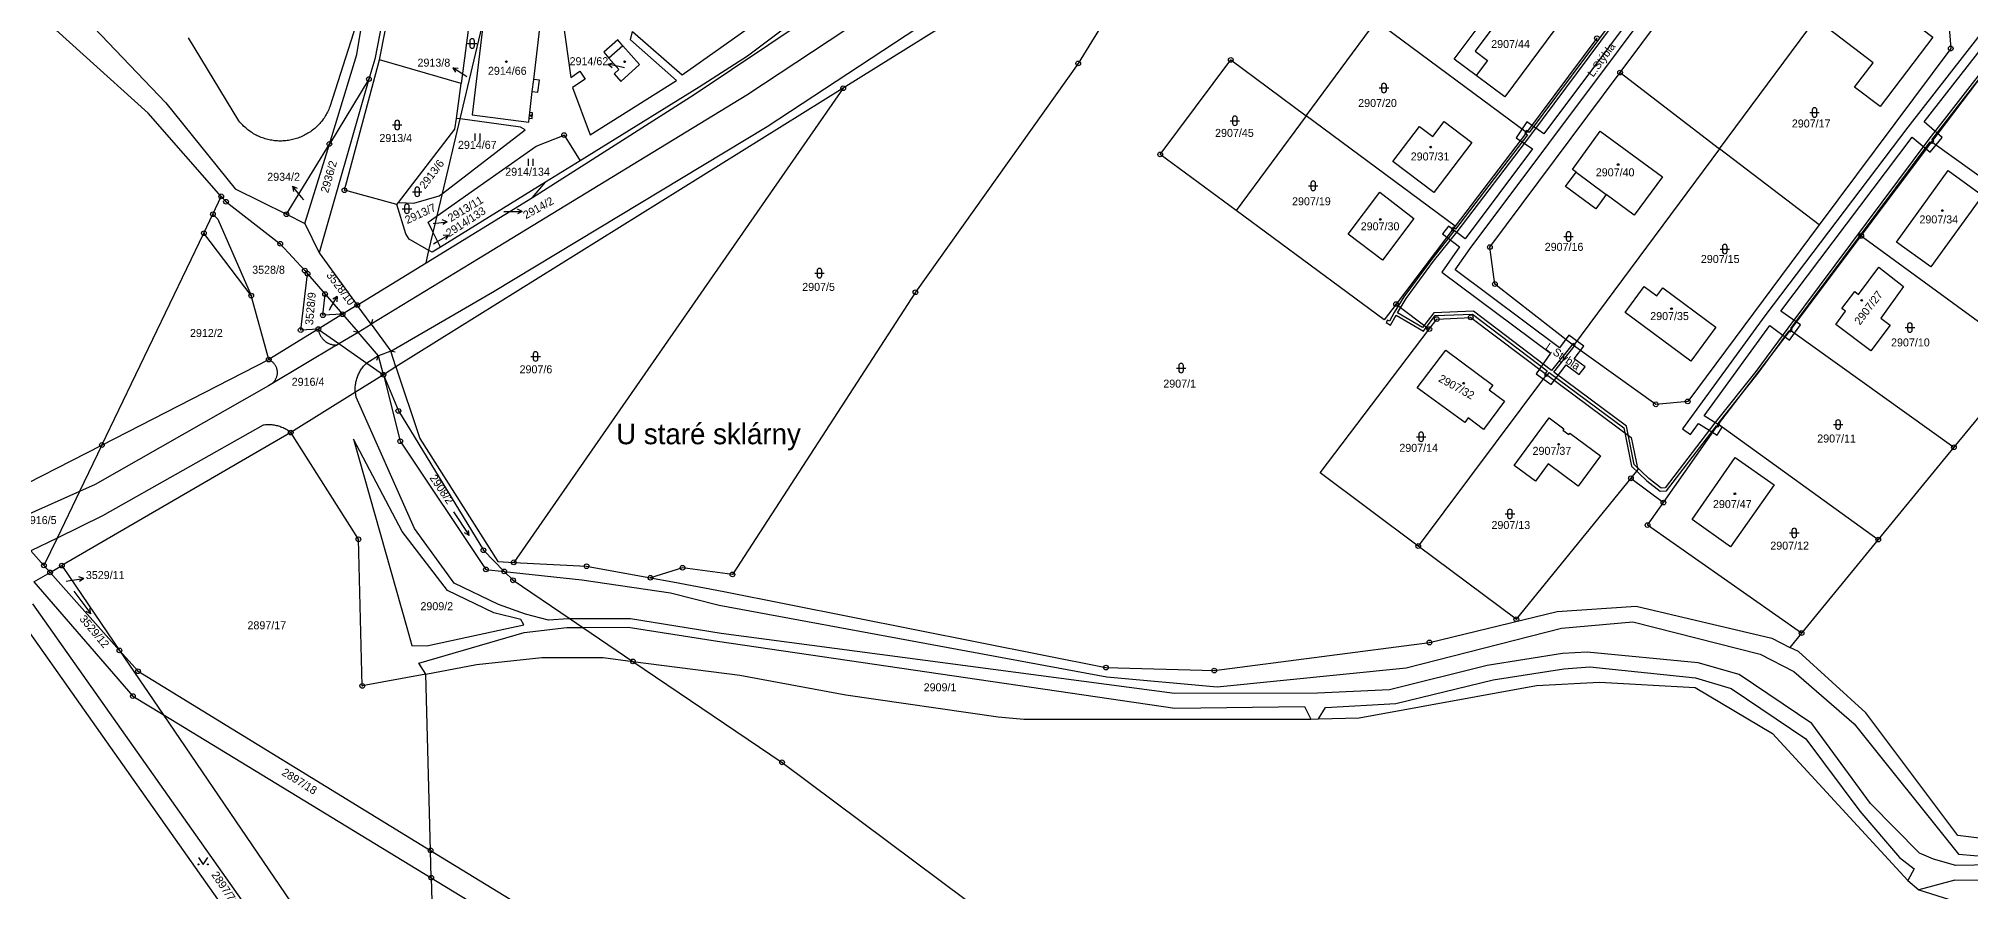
# Model space of a CAD drawing. Extents: x -784124 to -780570, y -980818 to -976926.
# Drawn here: x -783332.3 to -782922, y -978784.2 to -978603 of the extents above; entities that cross this region are included whole.
import ezdxf
from ezdxf.enums import TextEntityAlignment as Align

# ---------------------------------------------------------------- set-up
doc = ezdxf.new("R2010")
doc.units = 0
doc.header["$LTSCALE"] = 3.138375
doc.header["$MEASUREMENT"] = 0
doc.linetypes.add('0_02', pattern=[0])
doc.linetypes.add('0_051C', pattern=[0])
for name, color, linetype in [('1', 7, 'CONTINUOUS'), ('1008', 1, 'CONTINUOUS'), ('1009', 1, 'CONTINUOUS'), ('1029', 1, 'CONTINUOUS'), ('105', 1, 'CONTINUOUS'), ('18', 1, 'CONTINUOUS'), ('21800', 1, 'CONTINUOUS'), ('21810', 1, 'CONTINUOUS'), ('21900', 1, 'CONTINUOUS'), ('23700', 1, 'CONTINUOUS'), ('306', 1, 'CONTINUOUS'), ('314', 1, 'CONTINUOUS'), ('316', 1, 'CONTINUOUS'), ('402', 1, 'CONTINUOUS'), ('404', 1, 'CONTINUOUS'), ('420', 1, 'CONTINUOUS'), ('802', 1, 'CONTINUOUS')]:
    doc.layers.add(name, color=color, linetype=linetype)

# ---------------------------------------------------------------- blocks, each defined once
blk = doc.blocks.new('4_02$0')
at = {"layer": '404', "color": 255, "linetype": 'Continuous'}
blk.add_circle((-0.01, 0), 0.175, dxfattribs=at)
blk = doc.blocks.new('1029$1')
at = {"layer": '1029', "color": 6, "linetype": 'Continuous'}
for p, q in [((0, 3), (-0.5, 2)), ((0, 0), (0, 3)), ((0, 3), (0.5, 2))]:
    blk.add_line(p, q, dxfattribs=at)
blk = doc.blocks.new('3_06$4')
at = {"layer": '306', "color": 255, "linetype": 'Continuous'}
for p, q in [((-0.51, 0), (-0.51, 1.5)), ((0.49, 0), (0.49, 1.5))]:
    blk.add_line(p, q, dxfattribs=at)
blk = doc.blocks.new('8_02$7')
at = {"layer": '802', "color": 255, "linetype": 'Continuous'}
for p, q in [((3.02, -0.01), (2.04, 0.49)), ((-2.98, -0.01), (3.02, -0.01)), ((3.02, -0.01), (2.04, -0.51))]:
    blk.add_line(p, q, dxfattribs=at)
blk = doc.blocks.new('3_16$5')
at = {"layer": '316', "color": 255, "linetype": 'Continuous'}
for p, q in [((-1, 1), (1, 1)), ((-0.5, 1.5), (-0.5, 0.5)), ((0.5, 0.5), (0.5, 1.5))]:
    blk.add_line(p, q, dxfattribs=at)
for centre, start, end in [((0, 1.5), 0, 180), ((0, 0.5), 180, 359.9879)]:
    blk.add_arc(centre, 0.5, start, end, dxfattribs=at)
blk = doc.blocks.new('3_14$2')
at = {"layer": '314', "color": 255, "linetype": 'Continuous'}
blk.add_lwpolyline([(-1, 1.5), (0, 0), (1, 1.5)], dxfattribs=at)
for centre in [(-1, 0), (1, 0)]:
    blk.add_circle(centre, 0.1, dxfattribs=at)
blk = doc.blocks.new('$17')
at = {"layer": '1', "color": 254, "linetype": 'Continuous'}
for points in [[(123.435, 167.315), (124.055, 171.445), (124.075, 172.655), (124.125, 176.045), (123.965, 178.515), (123.785, 180.405), (123.835, 180.575), (124.015, 181.165), (126.325, 182.735), (128.545, 184.245), (128.185, 184.725), (125.985, 183.235), (123.435, 181.495), (123.215, 180.585), (123.015, 181.135), (123.085, 181.855), (123.225, 181.955), (125.685, 183.655), (127.855, 185.145), (127.495, 185.625), (125.345, 184.145), (122.975, 182.515), (122.505, 182.195), (122.395, 181.055), (123.365, 178.435), (123.525, 176.025), (123.455, 171.485), (123.065, 168.855), (122.855, 167.435), (121.885, 163.365), (121.225, 161.955), (119.525, 158.305), (117.465, 154.835), (112.675, 149.615), (108.675, 145.705), (105.295, 142.765), (95.525, 135.565), (37.715, 97.825), (20.045, 86.715), (14.615, 82.665), (0.955, 73.475), (-6.735, 68.785), (-8.095, 68.135), (-0.405, 57.685), (0.985, 57.095), (3.795, 51.755), (4.985, 49.935), (7.145, 46.625), (7.025, 46.135), (5.465, 45.035), (5.355, 43.835), (6.435, 43.205), (6.935, 40.955), (4.425, 34.675), (2.645, 31.245), (2.555, 30.385), (10.625, 18.215), (4.785, 14.145), (5.135, 13.655), (10.995, 17.745), (14.185, 13.185), (17.425, 8.555), (20.165, 3.765), (24.995, -6.375), (26.295, -9.565), (27.055, -12.215), (28.375, -20.665), (30.285, -23.815), (31.615, -25.295), (31.375, -30.285), (30.725, -31.375), (29.185, -33.215), (27.445, -43.045), (25.935, -48.825), (23.115, -56.275), (20.805, -61.265), (15.645, -70.115), (11.885, -75.575), (7.625, -72.815), (6.785, -72.265), (4.815, -75.045), (1.495, -75.655), (1.275, -74.985), (0.705, -75.175), (0.915, -75.815), (-1.105, -76.545), (-20.735, -62.125), (-20.415, -61.735), (-20.875, -61.355), (-21.215, -61.765), (-45.005, -43.585), (-52.925, -37.995), (-52.695, -37.635), (-53.205, -37.315), (-53.405, -37.645), (-68.925, -26.165), (-68.665, -25.805), (-69.155, -25.455), (-69.745, -26.305), (-69.245, -26.675), (-71.185, -29.385), (-74.055, -33.365), (-74.905, -33.335), (-76.985, -31.725), (-85.455, -25.155), (-86.215, -25.215), (-86.755, -25.525), (-86.265, -25.935), (-85.635, -25.775), (-80.505, -29.755), (-75.205, -33.865), (-63.815, -41.975), (-58.885, -44.925), (-57.485, -46.625), (-57.155, -47.935), (-57.745, -52.635), (-58.945, -55.645), (-62.565, -61.945), (-68.325, -69.395), (-68.765, -69.045), (-69.135, -69.515), (-68.685, -69.875), (-98.135, -109.425), (-98.745, -109.025), (-99.085, -109.525), (-98.495, -109.905), (-113.775, -129.945), (-114.305, -129.565), (-114.665, -130.045), (-114.145, -130.425), (-118.925, -136.395), (-124.785, -144.385), (-126.795, -147.715), (-127.835, -149.555), (-128.245, -149.315), (-128.545, -149.835), (-127.615, -150.375), (-126.425, -148.275), (-120.615, -151.645), (-118.105, -148.345), (-110.205, -148.025), (-94.345, -160.055), (-94.875, -160.845), (-94.385, -161.185), (-93.865, -160.415), (-78.025, -172.175), (-76.405, -180.305), (-73.145, -183.415), (-70.315, -185.625), (-68.985, -185.545), (-58.385, -171.735), (-57.975, -171.995), (-57.655, -171.485), (-58.015, -171.265), (-49.495, -160.595), (-42.905, -151.595), (-42.655, -151.785), (-42.285, -151.315), (-42.545, -151.105), (-12.955, -111.455), (-12.585, -111.765), (-12.195, -111.305), (-12.595, -110.975), (0.055, -94.735), (5.595, -93.085), (6.185, -92.615), (7.185, -91.355), (9.415, -88.505), (9.675, -88.175), (11.605, -85.725), (13.505, -87.465), (25.375, -96.405), (48.255, -113.495), (62.215, -123.515), (65.065, -125.205), (67.305, -126.115), (69.135, -125.975), (71.035, -125.375), (72.915, -124.375), (81.975, -110.265), (82.525, -110.095), (84.305, -111.345), (88.845, -114.555), (89.845, -115.625), (90.285, -115.215), (89.245, -114.095), (84.675, -110.875), (82.835, -109.585), (82.695, -109.015), (85.415, -104.745), (88.375, -99.685), (93.735, -88.895), (93.995, -88.695), (99.765, -91.885), (101.425, -92.805), (102.875, -93.125), (103.005, -92.535), (101.645, -92.245), (100.145, -91.415), (94.275, -88.165), (94.305, -87.645), (95.655, -84.815), (98.575, -77.655), (100.845, -70.795), (104.035, -58.075), (105.255, -50.155), (105.415, -46.915), (105.875, -46.485), (115.385, -47.675), (115.455, -47.085), (105.905, -45.875), (105.605, -45.605), (106.215, -41.185), (106.515, -31.935), (105.005, -29.595), (104.595, -24.805), (105.365, -22.975), (105.995, -22.945), (106.335, -21.735), (104.765, -5.485), (113.845, -3.935), (113.745, -3.345), (104.675, -4.895), (103.465, 1.355), (95.325, 25.045), (88.425, 38.565), (97.085, 43.345), (96.795, 43.865), (88.135, 39.085), (83.275, 47.215), (76.255, 56.965), (73.465, 60.495), (70.845, 63.245), (69.245, 64.935), (68.065, 64.735), (68.585, 64.215), (69.025, 64.295), (70.465, 62.775), (73.005, 60.095), (75.775, 56.605), (82.775, 46.895), (87.765, 38.535), (94.635, 25.065), (94.065, 24.815), (94.315, 24.265), (94.865, 24.515), (102.785, 1.485), (102.215, 1.345), (102.365, 0.755), (102.945, 0.905), (104.135, -5.275), (105.755, -21.655), (105.535, -22.365), (105.065, -22.385), (104.765, -22.105), (104.315, -22.505), (104.625, -22.805), (104.565, -23.295), (103.815, -24.025), (101.665, -24.555), (67.035, -24.865), (48.845, -25.365), (32.895, -25.145), (32.085, -24.915), (30.795, -23.485), (30.635, -23.215), (28.955, -20.445), (27.635, -12.095), (26.855, -9.365), (25.655, -6.405), (26.205, -6.155), (25.955, -5.605), (25.405, -5.855), (20.705, 4.045), (17.925, 8.875), (14.855, 13.275), (15.465, 13.675), (15.125, 14.175), (14.515, 13.765), (11.335, 18.305), (3.175, 30.545), (3.225, 31.065), (4.965, 34.415), (7.545, 40.875), (7.415, 42.365), (10.305, 44.375), (9.505, 46.985), (8.575, 47.155), (7.615, 47.015), (5.505, 50.235), (4.315, 52.055), (1.465, 57.495), (-6.165, 68.435), (1.275, 72.975), (14.955, 82.185), (20.385, 86.215), (38.035, 97.325), (95.865, 135.065), (105.675, 142.305), (109.075, 145.265), (113.115, 149.195), (113.985, 150.145), (117.945, 154.475), (120.035, 157.975), (120.345, 158.645), (122.445, 163.165), (123.435, 167.315)], [(-6.695, 68.145), (0.375, 58.005), (-0.025, 58.165), (-7.175, 67.915), (-6.695, 68.145)], [(103.375, -58.245), (100.265, -70.635), (98.015, -77.455), (95.115, -84.575), (93.705, -87.485), (93.675, -88.185), (93.255, -88.495), (87.855, -99.405), (85.045, -104.175), (84.705, -103.975), (84.405, -104.495), (84.735, -104.685), (82.055, -108.915), (82.215, -109.565), (81.595, -109.765), (72.495, -123.915), (70.795, -124.815), (69.015, -125.375), (67.405, -125.515), (65.325, -124.665), (62.535, -123.015), (48.615, -113.015), (25.735, -95.925), (13.885, -87.005), (11.785, -85.085), (10.965, -83.975), (10.965, -82.065), (11.415, -79.155), (12.315, -76.955), (12.275, -76.075), (16.145, -70.435), (21.345, -61.545), (23.535, -56.815), (23.795, -56.945), (24.075, -56.425), (23.765, -56.255), (26.515, -49.005), (28.025, -43.165), (29.745, -33.475), (31.225, -31.715), (31.975, -30.465), (32.205, -25.575), (32.815, -25.745), (48.845, -25.965), (67.055, -25.465), (101.745, -25.155), (103.975, -24.605), (104.425, -29.795), (105.915, -32.095), (105.615, -41.125), (104.965, -45.825), (105.335, -46.165), (104.835, -46.655), (104.655, -50.095), (103.495, -57.665), (102.925, -57.545), (102.805, -58.135), (103.375, -58.245)], [(5.315, -92.545), (-0.305, -94.215), (-13.245, -110.835), (-43.205, -150.985), (-49.975, -160.235), (-58.695, -171.155), (-69.285, -184.965), (-70.115, -185.005), (-72.745, -182.955), (-75.845, -180.005), (-77.485, -171.835), (-92.925, -160.355), (-88.345, -154.645), (-88.805, -154.265), (-93.415, -160.005), (-110.005, -147.425), (-118.405, -147.765), (-120.775, -150.865), (-126.125, -147.755), (-124.285, -144.725), (-118.445, -136.755), (-113.475, -130.545), (-97.825, -110.005), (-68.035, -70.005), (-62.065, -62.285), (-58.405, -55.905), (-57.165, -52.795), (-56.555, -47.895), (-56.945, -46.345), (-58.485, -44.465), (-63.495, -41.475), (-73.835, -34.105), (-73.525, -33.665), (-70.665, -29.685), (-68.755, -27.035), (-53.505, -38.315), (-45.365, -44.065), (-20.615, -62.975), (-21.675, -64.285), (-24.265, -67.505), (-26.305, -70.035), (-25.835, -70.405), (-23.785, -67.865), (-21.205, -64.655), (-20.125, -63.315), (-1.205, -77.225), (1.375, -76.285), (5.155, -75.585), (6.945, -73.085), (7.735, -73.595), (11.675, -76.155), (11.715, -76.855), (10.835, -78.995), (10.365, -82.025), (10.365, -84.175), (11.185, -85.285), (9.565, -87.345), (8.945, -88.145), (6.705, -90.995), (5.765, -92.195), (5.315, -92.545)]]:
    blk.add_lwpolyline(points, close=True, dxfattribs=at)
blk = doc.blocks.new('1_05$19')
at = {"layer": '105', "color": 3, "linetype": 'Continuous'}
for radius in [0.5, 0.0303]:
    blk.add_circle((0, 0), radius, dxfattribs=at)
blk = doc.blocks.new('4_20$20')
at = {"layer": '420', "color": 255, "linetype": 'Continuous'}
blk.add_line((-0.71, -0.71), (0, 0), dxfattribs=at)

msp = doc.modelspace()

# ---------------------------------------------------------------- linework, layer by layer
at = {"layer": '1029', "color": 255, "linetype": 'Continuous'}
for p, q in [((-783241.35, -978611.09), (-783241.78, -978610.81)), ((-783207.85, -978609.19), (-783208.41, -978609.07)), ((-783276, -978637.21), (-783276.47, -978636.65)), ((-783233.46, -978639.7), (-783232.6, -978639.69)), ((-783248.45, -978646.6), (-783247.86, -978646.26)), ((-783270.55, -978660.67), (-783270.37, -978660.36)), ((-783326.46, -978718.28), (-783325.67, -978718.15))]:
    msp.add_line(p, q, dxfattribs=at)
at = {"layer": '21800', "color": 255, "linetype": 'Continuous'}
for p, q in [((-783071.22, -978541.82), (-783181.87, -978615)), ((-783177.54, -978621.67), (-783066.65, -978548.63)), ((-783018.93, -978594.6), (-783027.17, -978605.67)), ((-783289.75, -978620.48), (-783300.49, -978602.81)), ((-783264.88, -978600.02), (-783270.46, -978617.5)), ((-783208.21, -978604.49), (-783211.16, -978607.12)), ((-783027.17, -978605.67), (-783024.54, -978607.64)), ((-783024.54, -978607.64), (-783026.92, -978610.84)), ((-783227.44, -978614.22), (-783227.15, -978611.68)), ((-783181.87, -978615), (-783238.84, -978649.79)), ((-783228.11, -978619.87), (-783227.97, -978618.66)), ((-783235.93, -978656.84), (-783177.54, -978621.67)), ((-783005.72, -978631.38), (-782999.32, -978636.12)), ((-783295.3, -978640.31), (-783294.27, -978641.37)), ((-783294.27, -978641.37), (-783287.15, -978657.6)), ((-783238.84, -978649.79), (-783261.7, -978663.66)), ((-783257.53, -978669.4), (-783235.93, -978656.84)), ((-783261.7, -978663.66), (-783264.63, -978659.62)), ((-783268.51, -978667.79), (-783264.47, -978665.34)), ((-783267.76, -978661.54), (-783264.47, -978665.34)), ((-783264.47, -978665.34), (-783261.7, -978663.66)), ((-783269.01, -978668.09), (-783282.78, -978676.32)), ((-783269.01, -978668.09), (-783268.51, -978667.79)), ((-783257.53, -978669.4), (-783260.09, -978670.41)), ((-783256.41, -978672.75), (-783257.53, -978669.4)), ((-783260.09, -978670.41), (-783262.63, -978671.92)), ((-783259.08, -978674.42), (-783260.09, -978670.41)), ((-783283.5, -978676.75), (-783320.33, -978697.74)), ((-783282.78, -978676.32), (-783283.5, -978676.75)), ((-783264.84, -978679.2), (-783265.02, -978678.13)), ((-783252.47, -978707.06), (-783264.84, -978679.2)), ((-783284.63, -978685.14), (-783318.73, -978704.39)), ((-783255.06, -978707.71), (-783265.42, -978688.06)), ((-783265.42, -978688.06), (-783254.09, -978728.09)), ((-783320.33, -978697.74), (-783323.64, -978699.22)), ((-783323.64, -978699.22), (-783339.02, -978706.1)), ((-783318.73, -978704.39), (-783328.41, -978709.11)), ((-783328.41, -978709.11), (-783333.95, -978711.81)), ((-783245.45, -978720.25), (-783255.06, -978707.71)), ((-783244.03, -978718.65), (-783252.47, -978707.06)), ((-783234.61, -978723.19), (-783244.03, -978718.65)), ((-783235.59, -978725), (-783245.45, -978720.25)), ((-783229.87, -978726.4), (-783235.59, -978725)), ((-783228.86, -978725.28), (-783234.61, -978723.19)), ((-783229.24, -978727.51), (-783229.87, -978726.4)), ((-783224, -978726.51), (-783228.86, -978725.28)), ((-783219.84, -978726.28), (-783224, -978726.51)), ((-783219.42, -978726.28), (-783219.84, -978726.28)), ((-783206.61, -978726.29), (-783219.42, -978726.28)), ((-783187.3, -978729.37), (-783206.61, -978726.29)), ((-783254.09, -978728.09), (-783253.05, -978731.94)), ((-783251.58, -978735.71), (-783229.14, -978729.17)), ((-783249.85, -978731.99), (-783229.24, -978727.51)), ((-783229.14, -978729.17), (-783220.12, -978728.11)), ((-783220.12, -978728.11), (-783216.74, -978728.1)), ((-783216.74, -978728.1), (-783207.07, -978728.06)), ((-783207.07, -978728.06), (-783188.08, -978731)), ((-783188.08, -978731), (-783090.99, -978745.21)), ((-783091, -978742.13), (-783187.3, -978729.37)), ((-783253.05, -978731.94), (-783249.85, -978731.99)), ((-783008.62, -978733.66), (-783024.6, -978736.18)), ((-783003.35, -978733.36), (-783008.62, -978733.66)), ((-782979.82, -978735.64), (-783003.35, -978733.36)), ((-783250.04, -978738.05), (-783251.58, -978735.71)), ((-783024.6, -978736.18), (-783045.34, -978741.36)), ((-783044.01, -978744.23), (-783023.34, -978739.21)), ((-783023.34, -978739.21), (-783008.34, -978736.87)), ((-783008.34, -978736.87), (-783002.83, -978736.49)), ((-783002.83, -978736.49), (-782980.34, -978738.79)), ((-782980.34, -978738.79), (-782972.8, -978741.05)), ((-782971.07, -978738.12), (-782979.82, -978735.64)), ((-782955.66, -978748.51), (-782971.07, -978738.12)), ((-783060.66, -978742.02), (-783091, -978742.13)), ((-783045.34, -978741.36), (-783060.66, -978742.02)), ((-782972.8, -978741.05), (-782956.9, -978751.74)), ((-783090.99, -978745.21), (-783063.41, -978744.89)), ((-783063.41, -978744.89), (-783062.04, -978747.55)), ((-783060.42, -978747.5), (-783058.94, -978745.12)), ((-783058.94, -978745.12), (-783044.01, -978744.23)), ((-782943.2, -978765.48), (-782955.66, -978748.51)), ((-782956.9, -978751.74), (-782945.43, -978767.1)), ((-782945.43, -978767.1), (-782937.04, -978776.96)), ((-782932.78, -978776.06), (-782943.2, -978765.48)), ((-782929.83, -978777.35), (-782932.78, -978776.06)), ((-782937.04, -978776.96), (-782933.93, -978779.4)), ((-782933.93, -978779.4), (-782935.29, -978781.85)), ((-782925.05, -978778.64), (-782929.83, -978777.35)), ((-782903.33, -978778.3), (-782925.05, -978778.64)), ((-782925.25, -978781.78), (-782932.91, -978783.85)), ((-782925.25, -978781.78), (-782902.47, -978781.6))]:
    msp.add_line(p, q, dxfattribs=at)
for points in [[(-783270.46, -978617.5), (-783270.568, -978617.776), (-783270.684, -978618.048), (-783270.806, -978618.318), (-783270.936, -978618.584), (-783271.073, -978618.846), (-783271.217, -978619.105), (-783271.367, -978619.36), (-783271.524, -978619.611), (-783271.688, -978619.858), (-783271.858, -978620.1), (-783272.034, -978620.338), (-783272.217, -978620.571), (-783272.406, -978620.799), (-783272.6, -978621.022), (-783272.801, -978621.239), (-783273.007, -978621.452), (-783273.219, -978621.659), (-783273.436, -978621.86), (-783273.658, -978622.055), (-783273.886, -978622.245), (-783274.118, -978622.428), (-783274.355, -978622.605), (-783274.597, -978622.776), (-783274.843, -978622.941), (-783275.094, -978623.099), (-783275.348, -978623.25), (-783275.606, -978623.394), (-783275.869, -978623.532), (-783276.134, -978623.663), (-783276.403, -978623.786), (-783276.675, -978623.903), (-783276.951, -978624.012), (-783277.229, -978624.114), (-783277.509, -978624.208), (-783277.792, -978624.295), (-783278.077, -978624.375), (-783278.364, -978624.447), (-783278.653, -978624.511), (-783278.944, -978624.568), (-783279.236, -978624.617), (-783279.529, -978624.658), (-783279.823, -978624.692), (-783280.118, -978624.718), (-783280.413, -978624.736), (-783280.709, -978624.746), (-783281.005, -978624.748), (-783281.301, -978624.743), (-783281.597, -978624.73), (-783281.892, -978624.708), (-783282.187, -978624.68), (-783282.481, -978624.643), (-783282.773, -978624.599), (-783283.065, -978624.547), (-783283.355, -978624.487), (-783283.643, -978624.419), (-783283.929, -978624.344), (-783284.214, -978624.262), (-783284.496, -978624.172), (-783284.775, -978624.075), (-783285.052, -978623.97), (-783285.326, -978623.858), (-783285.597, -978623.739), (-783285.865, -978623.612), (-783286.129, -978623.479), (-783286.39, -978623.339), (-783286.647, -978623.192), (-783286.9, -978623.038), (-783287.148, -978622.877), (-783287.393, -978622.71), (-783287.633, -978622.537), (-783287.868, -978622.357), (-783288.099, -978622.171), (-783288.324, -978621.98), (-783288.544, -978621.782), (-783288.759, -978621.578), (-783288.969, -978621.369), (-783289.173, -978621.155), (-783289.371, -978620.935), (-783289.564, -978620.71), (-783289.75, -978620.48)], [(-783272.9, -978664.7), (-783272.876, -978664.87), (-783272.845, -978665.039), (-783272.807, -978665.206), (-783272.761, -978665.371), (-783272.707, -978665.534), (-783272.646, -978665.694), (-783272.579, -978665.852), (-783272.504, -978666.006), (-783272.422, -978666.157), (-783272.334, -978666.304), (-783272.239, -978666.447), (-783272.138, -978666.586), (-783272.031, -978666.72), (-783271.918, -978666.849), (-783271.799, -978666.972), (-783271.675, -978667.091), (-783271.546, -978667.203), (-783271.412, -978667.31), (-783271.273, -978667.411), (-783271.129, -978667.505), (-783270.982, -978667.593), (-783270.831, -978667.674), (-783270.676, -978667.749), (-783270.519, -978667.816), (-783270.358, -978667.876), (-783270.195, -978667.929), (-783270.03, -978667.975), (-783269.862, -978668.013), (-783269.694, -978668.044), (-783269.524, -978668.067), (-783269.353, -978668.082), (-783269.182, -978668.09), (-783269.01, -978668.09)], [(-783283.43, -978671.17), (-783283.29, -978671.238), (-783283.154, -978671.313), (-783283.022, -978671.394), (-783282.895, -978671.483), (-783282.772, -978671.577), (-783282.654, -978671.678), (-783282.541, -978671.785), (-783282.434, -978671.897), (-783282.332, -978672.015), (-783282.237, -978672.137), (-783282.148, -978672.265), (-783282.066, -978672.396), (-783281.99, -978672.532), (-783281.922, -978672.671), (-783281.861, -978672.814), (-783281.807, -978672.96), (-783281.76, -978673.108), (-783281.722, -978673.258), (-783281.69, -978673.41), (-783281.667, -978673.564), (-783281.652, -978673.718), (-783281.644, -978673.873), (-783281.644, -978674.028), (-783281.652, -978674.183), (-783281.668, -978674.338), (-783281.692, -978674.491), (-783281.724, -978674.643), (-783281.763, -978674.793), (-783281.81, -978674.941), (-783281.865, -978675.087), (-783281.927, -978675.229), (-783281.995, -978675.368), (-783282.071, -978675.504), (-783282.154, -978675.635), (-783282.243, -978675.762), (-783282.339, -978675.884), (-783282.441, -978676.001), (-783282.548, -978676.113), (-783282.662, -978676.22), (-783282.78, -978676.32)], [(-783265.02, -978678.13), (-783265.039, -978677.893), (-783265.051, -978677.655), (-783265.055, -978677.417), (-783265.051, -978677.18), (-783265.04, -978676.942), (-783265.021, -978676.705), (-783264.995, -978676.468), (-783264.961, -978676.233), (-783264.92, -978675.999), (-783264.871, -978675.766), (-783264.814, -978675.535), (-783264.751, -978675.305), (-783264.68, -978675.078), (-783264.601, -978674.854), (-783264.516, -978674.632), (-783264.423, -978674.412), (-783264.324, -978674.196), (-783264.217, -978673.984), (-783264.104, -978673.774), (-783263.985, -978673.569), (-783263.858, -978673.367), (-783263.726, -978673.17), (-783263.587, -978672.977), (-783263.442, -978672.788), (-783263.291, -978672.604), (-783263.134, -978672.425), (-783262.971, -978672.251), (-783262.803, -978672.083), (-783262.63, -978671.92)], [(-783278.76, -978686.69), (-783278.95, -978686.542), (-783279.144, -978686.401), (-783279.343, -978686.266), (-783279.547, -978686.138), (-783279.754, -978686.016), (-783279.965, -978685.901), (-783280.18, -978685.792), (-783280.398, -978685.691), (-783280.619, -978685.597), (-783280.843, -978685.509), (-783281.07, -978685.43), (-783281.299, -978685.357), (-783281.53, -978685.292), (-783281.764, -978685.234), (-783281.999, -978685.184), (-783282.236, -978685.142), (-783282.474, -978685.107), (-783282.713, -978685.08), (-783282.952, -978685.06), (-783283.192, -978685.048), (-783283.433, -978685.044), (-783283.673, -978685.048), (-783283.913, -978685.059), (-783284.153, -978685.079), (-783284.392, -978685.105), (-783284.63, -978685.14)]]:
    msp.add_lwpolyline(points, dxfattribs=at)
at = {"layer": '21810', "color": 255, "linetype": '0_02'}
for p, q in [((-783260.09, -978670.41), (-783264.47, -978665.34)), ((-783261.7, -978663.66), (-783257.53, -978669.4))]:
    msp.add_line(p, q, dxfattribs=at)
at = {"layer": '21900', "color": 3, "linetype": 'Continuous'}
for p, q in [((-783085.73, -978566.34), (-783161.4, -978613.52)), ((-782975.25, -978626.38), (-782943.46, -978583.55)), ((-783259.92, -978607.49), (-783256.22, -978588.65)), ((-783063.03, -978619.41), (-783048.16, -978599.31)), ((-783016.28, -978622.91), (-783048.16, -978599.31)), ((-783001.3, -978602.9), (-783016.28, -978622.91)), ((-783242.59, -978612.52), (-783259.92, -978607.49)), ((-783262.14, -978611.58), (-783272.72, -978648.48)), ((-783262.14, -978611.58), (-783270.56, -978625.38)), ((-782996.39, -978610.2), (-782975.25, -978626.38)), ((-783161.4, -978613.52), (-783256.41, -978672.75)), ((-783243.57, -978619.93), (-783242.59, -978612.52)), ((-783161.4, -978613.52), (-783231.38, -978714.26)), ((-783246.54, -978635.87), (-783242.8, -978620.03)), ((-783242.8, -978620.03), (-783243.57, -978619.93)), ((-783063.03, -978619.41), (-783077.9, -978639.5)), ((-783031.39, -978642.82), (-783063.03, -978619.41)), ((-783016.28, -978622.91), (-783031.39, -978642.82)), ((-783279.67, -978640.31), (-783270.56, -978625.38)), ((-783275.74, -978642.27), (-783270.56, -978625.38)), ((-782975.25, -978626.38), (-783006.28, -978668.19)), ((-782954.08, -978642.58), (-782975.25, -978626.38)), ((-782945.16, -978644.92), (-782930.14, -978624.91)), ((-782930.14, -978624.91), (-782893.73, -978651.12)), ((-783217.31, -978628.94), (-783224.63, -978633.47)), ((-783247.67, -978640.66), (-783246.54, -978635.87)), ((-783224.63, -978633.47), (-783246.95, -978647.28)), ((-783227.38, -978636.78), (-783224.63, -978633.47)), ((-783279.67, -978640.31), (-783275.74, -978642.27)), ((-783256.25, -978638.26), (-783255.9, -978637.8)), ((-783250.02, -978650.63), (-783227.38, -978636.78)), ((-783248.5, -978644.2), (-783247.67, -978640.66)), ((-783318.87, -978689.33), (-783297.19, -978644.34)), ((-783287.15, -978657.6), (-783297.19, -978644.34)), ((-783275.74, -978642.27), (-783272.72, -978648.48)), ((-783249.39, -978647.98), (-783248.5, -978644.2)), ((-783246.95, -978647.28), (-783248.5, -978644.2)), ((-783031.39, -978642.82), (-783043.97, -978659.39)), ((-782960.19, -978664.93), (-782945.16, -978644.92)), ((-782945.16, -978644.92), (-782909.8, -978670.72)), ((-783272.72, -978648.48), (-783264.63, -978659.62)), ((-783250.02, -978650.63), (-783249.39, -978647.98)), ((-783276.65, -978664.92), (-783275.17, -978652.96)), ((-783275.17, -978652.96), (-783271.46, -978657.26)), ((-783264.63, -978659.62), (-783250.02, -978650.63)), ((-783283.43, -978671.17), (-783287.15, -978657.6)), ((-783271.93, -978661.75), (-783271.46, -978657.26)), ((-783271.46, -978657.26), (-783267.76, -978661.54)), ((-783264.63, -978659.62), (-783267.76, -978661.54)), ((-783043.97, -978659.39), (-783036.9, -978664.69)), ((-783272.9, -978664.7), (-783283.43, -978671.17)), ((-783272.9, -978664.7), (-783276.65, -978664.92)), ((-783267.76, -978661.54), (-783272.9, -978664.7)), ((-783267.76, -978661.54), (-783271.93, -978661.75)), ((-782975.46, -978684.93), (-782960.19, -978664.93)), ((-782960.19, -978664.93), (-782925.46, -978689.82)), ((-783318.87, -978689.33), (-783283.43, -978671.17)), ((-783256.41, -978672.75), (-783259.08, -978674.42)), ((-782909.8, -978670.72), (-782925.46, -978689.82)), ((-783259.08, -978674.42), (-783255.9, -978682.08)), ((-783012, -978674.34), (-783039.24, -978710.79)), ((-782987.17, -978701.57), (-782975.46, -978684.93)), ((-782975.46, -978684.93), (-782941.53, -978709.43)), ((-783342.96, -978701.67), (-783318.87, -978689.33)), ((-783278.76, -978686.69), (-783327.38, -978714.94)), ((-782925.46, -978689.82), (-782941.53, -978709.43)), ((-782994.08, -978696.41), (-782987.17, -978701.57)), ((-782941.53, -978709.43), (-782957.83, -978729.3)), ((-783333.95, -978711.81), (-783331.2, -978714.9)), ((-783333.32, -978718.38), (-783329.88, -978716.39)), ((-783331.2, -978714.9), (-783329.88, -978716.39)), ((-783329.88, -978716.39), (-783327.38, -978714.94)), ((-783329.88, -978716.39), (-783315.15, -978732.96)), ((-782957.83, -978729.3), (-782960.3, -978732.32)), ((-783315.15, -978732.96), (-783305.87, -978746.59)), ((-783249.05, -978775.46), (-783250.04, -978738.05)), ((-783305.87, -978746.59), (-783248.9, -978781.27)), ((-783248.9, -978781.27), (-783249.05, -978775.46)), ((-783248.9, -978781.27), (-783109.57, -978866.07))]:
    msp.add_line(p, q, dxfattribs=at)
for points in [[(-783222.38, -978477.13), (-783221.59, -978497.51), (-783238.03, -978533.43), (-783253.39, -978568.68), (-783260.93, -978607.34), (-783262.14, -978611.58)], [(-783270.56, -978625.38), (-783264.73, -978606.35), (-783258.25, -978567.59), (-783242.27, -978531.38), (-783225.45, -978496.47)], [(-783389.34, -978551.55), (-783370.43, -978562.71), (-783349.77, -978579.86), (-783332.79, -978587.83), (-783305.3, -978616.66), (-783290.54, -978634.9), (-783279.67, -978640.31)], [(-783293.51, -978636.5), (-783309.04, -978618.86), (-783336.69, -978593.81), (-783352.71, -978583.64), (-783374.4, -978565.68), (-783390.3, -978554.96), (-783427.27, -978555.2)], [(-783085.73, -978566.34), (-783111.49, -978608.26), (-783146.05, -978656.89), (-783184.95, -978716.83), (-783195.54, -978715.41), (-783202.37, -978717.52)], [(-783131.25, -978568.87), (-783135.55, -978571.71), (-783162.85, -978592.47), (-783181.76, -978606.74), (-783192.02, -978613.3), (-783217.31, -978628.94)], [(-782996.39, -978610.2), (-782968.73, -978573.13), (-782961.44, -978570.47), (-782943.46, -978583.55)], [(-783227.38, -978636.78), (-783193.04, -978614.84), (-783137.58, -978577.59)], [(-783221.34, -978576.93), (-783222.02, -978577.3), (-783222.61, -978587.46), (-783219.24, -978611.25), (-783217.33, -978609.94), (-783216.22, -978611.6), (-783218.88, -978613.41), (-783215.12, -978623.45), (-783196.79, -978611.87), (-783206.61, -978603.28), (-783206.18, -978601.5)], [(-782943.46, -978583.55), (-782926.83, -978596.24), (-782926.15, -978605.09), (-782954.08, -978642.58)], [(-782944.87, -978591.28), (-782929.93, -978602.69), (-782941.13, -978617.38), (-782946.55, -978613.28), (-782942.6, -978608.11), (-782952.17, -978600.86), (-782944.87, -978591.28)], [(-783020.89, -978615.33), (-783026.92, -978610.84), (-783031.6, -978607.37), (-783020.98, -978593.09), (-783018.93, -978594.6), (-783010.25, -978601.05), (-783020.89, -978615.33)], [(-783242.8, -978620.03), (-783237.84, -978599.17), (-783237.41, -978597.33)], [(-783240.11, -978596.96), (-783240.74, -978598.52), (-783242.59, -978612.52)], [(-783237.84, -978599.17), (-783240.23, -978619.17), (-783228.21, -978620.74), (-783228.11, -978619.87), (-783227.51, -978619.94), (-783227.37, -978618.73), (-783227.97, -978618.66), (-783227.44, -978614.22), (-783226.25, -978614.36), (-783225.95, -978611.82), (-783227.15, -978611.68), (-783225.86, -978600.74), (-783237.84, -978599.17)], [(-783206.18, -978601.5), (-783195.61, -978610.66), (-783179.2, -978599.06)], [(-783208.21, -978604.49), (-783209.3, -978603.27), (-783212.25, -978605.9), (-783211.16, -978607.12), (-783209.05, -978609.56), (-783210.08, -978610.45), (-783208.61, -978612.1), (-783204.66, -978608.47), (-783208.21, -978604.49)], [(-783256.25, -978638.26), (-783267.36, -978635.19), (-783259.92, -978607.49)], [(-783077.9, -978639.5), (-783094.06, -978627.61), (-783079.09, -978607.51), (-783063.03, -978619.41)], [(-783006.28, -978668.19), (-783022.97, -978655.14), (-783024.04, -978647.28), (-782996.39, -978610.2)], [(-782930.14, -978624.91), (-782919.04, -978610.24), (-782910.75, -978608.12), (-782881.11, -978630.24)], [(-783255.9, -978637.8), (-783243.88, -978622.26), (-783243.57, -978619.93)], [(-783246.54, -978635.87), (-783228.95, -978622.37), (-783229.93, -978621.82), (-783242.8, -978620.03)], [(-783247.67, -978640.66), (-783239.71, -978635.06), (-783226.66, -978625.84), (-783220.69, -978623.5), (-783217.31, -978628.94)], [(-783044.63, -978629.1), (-783039.02, -978621.67), (-783036.19, -978623.81), (-783033.74, -978620.57), (-783027.85, -978625.03), (-783035.96, -978635.7), (-783044.63, -978629.1)], [(-783006.48, -978630.82), (-783000.58, -978622.62), (-782987.36, -978632.38), (-782993.37, -978640.52), (-782999.32, -978636.12), (-783001.54, -978639.12), (-783007.94, -978634.39), (-783005.72, -978631.38), (-783006.48, -978630.82)], [(-782926.67, -978631), (-782919.37, -978636.3), (-782930.4, -978651.51), (-782937.69, -978646.23), (-782926.67, -978631)], [(-783297.19, -978644.34), (-783295.3, -978640.31), (-783293.51, -978636.5)], [(-783293.51, -978636.5), (-783292.51, -978637.64), (-783280.98, -978646.58), (-783275.77, -978652.27), (-783275.17, -978652.96)], [(-783255.9, -978637.8), (-783252.59, -978637.98), (-783247.21, -978636.39), (-783246.54, -978635.87)], [(-783054.14, -978644.51), (-783047.41, -978635.63), (-783040.16, -978641.18), (-783046.87, -978650.05), (-783054.14, -978644.51)], [(-783249.39, -978647.98), (-783253.61, -978645.58), (-783254.33, -978644.5), (-783256.25, -978638.26)], [(-783248.5, -978644.2), (-783249.6, -978642.02), (-783247.67, -978640.66)], [(-783043.97, -978659.39), (-783046.51, -978662.73), (-783077.9, -978639.5)], [(-782954.08, -978642.58), (-782982, -978680.07), (-782988.79, -978680.69), (-783006.28, -978668.19)], [(-783246.95, -978647.28), (-783248.71, -978648.37), (-783249.39, -978647.98)], [(-782948.5, -978660.92), (-782949.26, -978660.33), (-782946.53, -978656.71), (-782945.75, -978657.32), (-782941.4, -978651.55), (-782936.18, -978655.67), (-782941.01, -978662.41), (-782939.04, -978663.89), (-782943.13, -978669.33), (-782950.54, -978663.72), (-782948.5, -978660.92)], [(-782981.38, -978671.51), (-782995.31, -978661.18), (-782991.23, -978655.68), (-782988.58, -978657.65), (-782987.33, -978655.96), (-782976.05, -978664.33), (-782981.38, -978671.51)], [(-783272.9, -978664.7), (-783268.51, -978667.79), (-783262.63, -978671.92), (-783259.08, -978674.42)], [(-783039.24, -978710.79), (-783060.06, -978695.22), (-783036.9, -978664.69)], [(-783036.9, -978664.69), (-783035.31, -978662.59), (-783028.09, -978662.21), (-783012, -978674.34)], [(-783028.63, -978683.57), (-783029.39, -978684.57), (-783039.45, -978677.19), (-783033.36, -978669.21), (-783023.44, -978676.62), (-783024.18, -978677.61), (-783020.94, -978680.03), (-783025.42, -978686.02), (-783028.63, -978683.57)], [(-783256.41, -978672.75), (-783251.35, -978687.95), (-783234.76, -978714.08), (-783231.38, -978714.26)], [(-783259.08, -978674.42), (-783265.02, -978678.13), (-783278.76, -978686.69)], [(-783259.08, -978674.42), (-783255.51, -978688.52), (-783237.3, -978715.76), (-783233.41, -978716.18)], [(-783012, -978674.34), (-782994, -978687.71), (-782992.59, -978694.57), (-782994.08, -978696.41)], [(-783255.9, -978682.08), (-783237.84, -978711.68), (-783233.41, -978716.18)], [(-783011.42, -978683.58), (-783008.31, -978685.88), (-783008.53, -978686.18), (-783007.26, -978687.12), (-783007.04, -978686.82), (-783000.55, -978691.61), (-783005.3, -978698.07), (-783011.66, -978693.34), (-783014.32, -978696.99), (-783018.86, -978693.65), (-783011.42, -978683.58)], [(-783318.87, -978689.33), (-783323.64, -978699.22), (-783328.41, -978709.11), (-783331.2, -978714.9)], [(-783250.04, -978738.05), (-783263.56, -978740.51), (-783264.38, -978709.37), (-783278.76, -978686.69)], [(-782963.68, -978697.76), (-782972.89, -978710.93), (-782981.1, -978705.15), (-782971.91, -978692.01), (-782963.68, -978697.76)], [(-782994.08, -978696.41), (-783018.42, -978726.36), (-783039.24, -978710.79)], [(-782957.83, -978729.3), (-782990.54, -978706.36), (-782987.17, -978701.57)], [(-783231.38, -978714.26), (-783215.93, -978715.09), (-783202.37, -978717.52)], [(-783333.32, -978718.38), (-783312.3, -978742.68), (-783305.87, -978746.59)], [(-783327.38, -978714.94), (-783327.1, -978715.39), (-783315.15, -978732.96)], [(-783233.41, -978716.18), (-783216.93, -978717.98), (-783198.08, -978720.75), (-783187.74, -978723.38), (-783105.37, -978738.61), (-783081.98, -978740.71), (-783041.83, -978736.7), (-783008.8, -978728.22), (-782993.67, -978726.88), (-782966.65, -978733.8), (-782959.46, -978737.47), (-782946.65, -978748.59), (-782924.49, -978776.29), (-782914.51, -978777.12), (-782897.96, -978775.54), (-782895.85, -978776.2)], [(-783233.41, -978716.18), (-783231.54, -978718.08), (-783219.42, -978726.28), (-783216.74, -978728.1), (-783206.09, -978735.3)], [(-783202.37, -978717.52), (-783197.57, -978718.38), (-783186.74, -978720.42), (-783105.59, -978736.62), (-783082.58, -978737.24), (-783036.87, -978731.29), (-783009.71, -978724.68), (-782992.93, -978723.59), (-782964.16, -978730.39), (-782960.3, -978732.32)], [(-783148.65, -978876.58), (-783146.88, -978870.17), (-783264.09, -978822.28), (-783274.05, -978814.42), (-783337.12, -978724.96)], [(-783333.59, -978723.09), (-783271.19, -978811.57), (-783261.57, -978819.16), (-783134.55, -978871), (-783121.16, -978879)], [(-783315.15, -978732.96), (-783311.19, -978737.41), (-783249.05, -978775.46)], [(-783250.04, -978738.05), (-783239.29, -978735.95), (-783225.45, -978734.45), (-783212.38, -978734.5), (-783206.09, -978735.3)], [(-782920.07, -978772.84), (-782924.61, -978772.31), (-782944.16, -978746.2), (-782958.5, -978733.21), (-782960.3, -978732.32)], [(-783206.09, -978735.3), (-783183.39, -978738.2), (-783160.84, -978742.38), (-783128.47, -978747.07), (-783123.05, -978747.58), (-783062.04, -978747.55), (-783060.42, -978747.5), (-783051.82, -978747.28), (-783014.14, -978740.44), (-783000.75, -978739.75), (-782980.4, -978740.85), (-782964.02, -978750.63), (-782935.29, -978781.85), (-782932.91, -978783.85), (-782904.58, -978792.78)], [(-783206.09, -978735.3), (-783174.39, -978756.75), (-783096.04, -978815.3), (-782995.75, -978889.58), (-782968.87, -978918.14), (-782959.11, -978931.16)], [(-783305.87, -978746.59), (-783265.78, -978805.53), (-783254.77, -978813.92), (-783129.37, -978865.13), (-783116.75, -978872.81), (-783106.88, -978879.83), (-783100.85, -978885.71), (-783074.44, -978920.98)], [(-783249.05, -978775.46), (-783204.35, -978802.84), (-783100.76, -978866.79), (-783086.37, -978877.21), (-783052.96, -978908.18), (-783011.7, -978947.85), (-782978.5, -978980.37)], [(-783248.9, -978781.27), (-783248.18, -978808.49), (-783100.78, -978871.92)]]:
    msp.add_lwpolyline(points, dxfattribs=at)
at = {"layer": '23700', "color": 255, "linetype": '0_051C'}
for points in [[(-782985.12, -978586.47), (-783012.6, -978623.23), (-783016.17, -978620.69), (-783018.45, -978624.05), (-783014.99, -978626.43), (-783029.26, -978645.55), (-783032.86, -978642.83), (-783034.09, -978644.46), (-783030.46, -978647.2), (-783034.24, -978652.6), (-783011.14, -978669.83), (-783014.2, -978674.2), (-783011.04, -978676.5), (-783007.82, -978672.31), (-783005.05, -978674.37), (-783003.82, -978672.72), (-783006.11, -978671.01), (-783004.06, -978668.36), (-783007.29, -978665.97), (-783009.23, -978668.68), (-783031.4, -978652.14), (-783028.22, -978647.59), (-783011.54, -978625.27), (-782981.73, -978585.37)], [(-782917.71, -978599.28), (-782935.29, -978621.8), (-782965.61, -978661.9), (-782983.11, -978685.91), (-782981.43, -978687.11), (-782979.75, -978684.76), (-782975.79, -978687.25), (-782974.7, -978685.52), (-782978.55, -978683.1), (-782964.55, -978663.95), (-782960.36, -978667.06), (-782958.05, -978663.82), (-782962.25, -978660.87), (-782934.3, -978623.91), (-782930.49, -978627.1), (-782927.99, -978624.03), (-782931.8, -978620.69), (-782916.06, -978600.53)]]:
    msp.add_lwpolyline(points, dxfattribs=at)

# ---------------------------------------------------------------- block references
at = {"layer": '1029', "color": 0, "linetype": 'ByBlock'}
for p, rotation in [((-783208.41, -978609.07), 78), ((-783241.78, -978610.81), 57), ((-783276.47, -978636.65), 40), ((-783232.6, -978639.69), 270), ((-783248.49, -978642.25), 276.9999999999999), ((-783247.86, -978646.26), 300.0000000000001), ((-783270.37, -978660.36), 329.9999999999999), ((-783325.67, -978718.15), 279)]:
    msp.add_blockref('1029$1', p, dxfattribs=dict(at, rotation=rotation))
at = {"layer": '105', "color": 0, "linetype": 'ByBlock'}
for p in [(-783001.3, -978602.9), (-783111.49, -978608.26), (-783079.09, -978607.51), (-782926.15, -978605.09), (-783262.14, -978611.58), (-782996.39, -978610.2), (-783161.4, -978613.52), (-783220.69, -978623.5), (-783270.56, -978625.38), (-783094.06, -978627.61), (-783293.51, -978636.5), (-783267.36, -978635.19), (-783295.3, -978640.31), (-783292.51, -978637.64), (-783279.67, -978640.31), (-783297.19, -978644.34), (-782945.16, -978644.92), (-783280.98, -978646.58), (-783024.04, -978647.28), (-783275.77, -978652.27), (-783275.17, -978652.96), (-783287.15, -978657.6), (-783271.46, -978657.26), (-783146.05, -978656.89), (-783022.97, -978655.14), (-783271.93, -978661.75), (-783267.76, -978661.54), (-783264.63, -978659.62), (-783043.97, -978659.39), (-783276.65, -978664.92), (-783272.9, -978664.7), (-783036.9, -978664.69), (-783035.31, -978662.59), (-783028.09, -978662.21), (-783283.43, -978671.17), (-783259.08, -978674.42), (-783255.9, -978682.08), (-782988.79, -978680.69), (-782982, -978680.07), (-783318.87, -978689.33), (-783278.76, -978686.69), (-783255.51, -978688.52), (-782925.46, -978689.82), (-782994.08, -978696.41), (-782987.17, -978701.57), (-782990.54, -978706.36), (-783264.38, -978709.37), (-783039.24, -978710.79), (-782941.53, -978709.43), (-783331.2, -978714.9), (-783327.38, -978714.94), (-783237.84, -978711.68), (-783231.38, -978714.26), (-783215.93, -978715.09), (-783329.88, -978716.39), (-783237.3, -978715.76), (-783233.41, -978716.18), (-783231.54, -978718.08), (-783202.37, -978717.52), (-783195.54, -978715.41), (-783184.95, -978716.83), (-783018.42, -978726.36), (-783036.87, -978731.29), (-782957.83, -978729.3), (-783315.15, -978732.96), (-783206.09, -978735.3), (-783311.19, -978737.41), (-783105.59, -978736.62), (-783082.58, -978737.24), (-783312.3, -978742.68), (-783263.56, -978740.51), (-783174.39, -978756.75), (-783249.05, -978775.46), (-783248.9, -978781.27)]:
    msp.add_blockref('1_05$19', p, dxfattribs=at)
at = {"layer": '23700', "color": 0, "linetype": 'ByBlock'}
msp.add_blockref('$17', (-782917.545, -978513.495), dxfattribs=at)
at = {"layer": '306', "color": 0, "linetype": 'ByBlock'}
for p in [(-783239.04, -978624.68), (-783227.72, -978630.03)]:
    msp.add_blockref('3_06$4', p, dxfattribs=at)
at = {"layer": '314', "color": 0, "linetype": 'ByBlock'}
msp.add_blockref('3_14$2', (-783297.37, -978778.44), dxfattribs=at)
at = {"layer": '316', "color": 0, "linetype": 'ByBlock'}
for p in [(-783240.24, -978605.03), (-783046.53, -978614.48), (-783078.21, -978621.44), (-782955.07, -978619.69), (-783256.13, -978622.34), (-783251.9, -978636.53), (-783061.57, -978635.27), (-783254.07, -978640.14), (-783007.32, -978646.03), (-782974.15, -978648.7), (-783166.44, -978653.82), (-782934.8, -978665.39), (-783226.74, -978671.51), (-783089.62, -978673.98), (-782950.07, -978685.98), (-783038.64, -978688.58), (-783019.77, -978704.96), (-782959.37, -978709.02)]:
    msp.add_blockref('3_16$5', p, dxfattribs=at)
at = {"layer": '402', "color": 0, "linetype": 'ByBlock', "rotation": 94}
msp.add_blockref('4_02$0', (-783227.74, -978619.32), dxfattribs=at)
at = {"layer": '404', "color": 0, "linetype": 'ByBlock', "rotation": 94}
msp.add_blockref('4_02$0', (-783232.95, -978607.87), dxfattribs=at)
at = {"layer": '404', "color": 0, "linetype": 'ByBlock'}
for p in [(-783207.83, -978607.91), (-783036.6, -978626.04), (-782996.79, -978629.75), (-782927.93, -978639.52), (-783047.3, -978641.41), (-782985.46, -978660.35), (-782945.04, -978658.61), (-783029.59, -978676.2), (-783009.42, -978689.18), (-782971.98, -978699.69)]:
    msp.add_blockref('4_02$0', p, dxfattribs=at)
at = {"layer": '420', "color": 0, "linetype": 'ByBlock'}
for p, rotation in [((-783264.47, -978665.34), 302), ((-783261.7, -978663.66), 209), ((-783257.53, -978669.4), 122), ((-783260.09, -978670.41), 21)]:
    msp.add_blockref('4_20$20', p, dxfattribs=dict(at, rotation=rotation))
at = {"layer": '802', "color": 0, "linetype": 'ByBlock'}
for p, rotation in [((-783242.52, -978706.03), 303), ((-783323.02, -978722.76), 307)]:
    msp.add_blockref('8_02$7', p, dxfattribs=dict(at, rotation=rotation))

# ---------------------------------------------------------------- texts
at = {"layer": '1008', "color": 255, "linetype": 'Continuous'}
for rotation, p in [(54, (-782999.27, -978608.27)), (326, (-783009.29, -978671.63))]:
    msp.add_text('L.Stýbla', height=1.7, rotation=rotation, dxfattribs=at).set_placement(p, align=Align.BOTTOM_CENTER)
at = {"layer": '1009', "color": 255, "linetype": 'Continuous'}
msp.add_text('U staré sklárny', height=4.4, dxfattribs=at).set_placement((-783190.02, -978690.49), align=Align.BOTTOM_CENTER)
at = {"layer": '18', "color": 255, "linetype": 'Continuous'}
for s, p in [('2907/44', (-783019.65, -978605.5)), ('2907/20', (-783047.9, -978618.03)), ('2907/17', (-782955.79, -978622.38)), ('2907/45', (-783078.3, -978624.38)), ('2907/31', (-783036.74, -978629.39)), ('2914/134', (-783228.46, -978632.64)), ('2907/40', (-782997.43, -978632.76)), ('2907/19', (-783061.95, -978638.91)), ('2907/30', (-783047.36, -978644.23)), ('2907/16', (-783008.28, -978648.59)), ('2907/15', (-782975.11, -978651.17)), ('2907/35', (-782985.87, -978663.3)), ('2907/10', (-782934.71, -978668.9)), ('2907/1', (-783089.93, -978677.65)), ('2907/14', (-783039.16, -978691.29)), ('2907/11', (-782950.39, -978689.31)), ('2907/13', (-783019.59, -978707.69)), ('2907/12', (-782960.36, -978712.07))]:
    msp.add_text(s, height=1.7, dxfattribs=at).set_placement(p, align=Align.BOTTOM_CENTER)
for s, p in [('2913/8', (-783244.88, -978609.46)), ('2914/62', (-783211.31, -978609.15)), ('2934/2', (-783276.8, -978633.71))]:
    msp.add_text(s, height=1.7, dxfattribs=at).set_placement(p, align=Align.BOTTOM_RIGHT)
for s, p in [('2914/66', (-783236.87, -978611.19)), ('2913/4', (-783259.93, -978625.47)), ('2914/67', (-783243.24, -978626.92)), ('3528/8', (-783286.95, -978653.46)), ('2907/5', (-783170.11, -978657.1)), ('2912/2', (-783300.16, -978666.89)), ('2907/6', (-783230.15, -978674.61)), ('2916/4', (-783278.56, -978677.26)), ('2907/37', (-783014.97, -978691.93)), ('2916/5', (-783335.45, -978706.64)), ('3529/11', (-783322.28, -978718.32)), ('2909/2', (-783251.21, -978724.94)), ('2897/17', (-783287.95, -978728.99)), ('2909/1', (-783144.31, -978742.17))]:
    msp.add_text(s, height=1.7, dxfattribs=at).set_placement(p, align=Align.BOTTOM_LEFT)
for s, rotation, p in [('2936/2', 74, (-783270.33, -978636.04)), ('2913/6', 53, (-783249.83, -978635.38)), ('2913/7', 25, (-783253.79, -978642.87)), ('3528/10', 307, (-783271.69, -978653.58)), ('3528/9', 85, (-783273.52, -978663.94)), ('2908/2', 304, (-783249.76, -978696.6)), ('3529/12', 310, (-783324.13, -978726.67)), ('2897/18', 328, (-783281.1, -978759.75)), ('2897/72', 304, (-783296.12, -978780.92))]:
    msp.add_text(s, height=1.7, rotation=rotation, dxfattribs=at).set_placement(p, align=Align.BOTTOM_LEFT)
msp.add_text('2913/11', height=1.7, rotation=31, dxfattribs=at).set_placement((-783245.18, -978641.26), align=Align.MIDDLE_LEFT)
for s, rotation, p in [('2914/2', 29, (-783225.51, -978640.14)), ('2914/133', 33, (-783240.84, -978643.04)), ('2907/32', 331, (-783031.77, -978678.18))]:
    msp.add_text(s, height=1.7, rotation=rotation, dxfattribs=at).set_placement(p, align=Align.BOTTOM_CENTER)
for s, p in [('2907/34', (-782928.68, -978641.4)), ('2907/47', (-782972.54, -978701.88))]:
    msp.add_text(s, height=1.7, dxfattribs=at).set_placement(p, align=Align.MIDDLE_CENTER)
msp.add_text('2907/27', height=1.7, rotation=53, dxfattribs=at).set_placement((-782943.62, -978660.17), align=Align.MIDDLE_CENTER)

doc.saveas('drawing.dxf')
